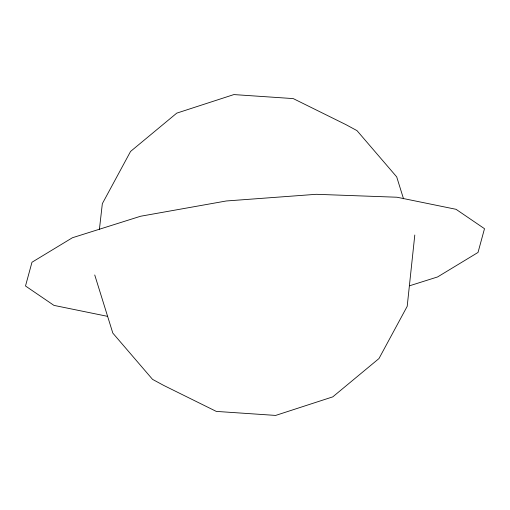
<?xml version="1.0" encoding="UTF-8"?>
<svg xmlns="http://www.w3.org/2000/svg" width="510" height="510" viewBox="0 0 510 510"><rect width="100%" height="100%" fill="white"/><g stroke="black" fill="none" stroke-linecap="round" stroke-linejoin="round"><path stroke-width="0.76" d="M99.393 229.487L102.338 203.668L130.56 151.445L176.753 113.137L233.873 94.579L293.237 98.596L345.805 124.574L356.994 130.63L396.703 176.881L403.518 198.779M414.796 235.021L407.197 306.331L378.975 358.555L332.781 396.863L275.661 415.42L216.297 411.404L163.729 385.426L152.541 379.37L112.831 333.119L94.739 274.979M409.543 285.791L437.593 276.943L478.023 252.444L484.5 228.697L456.042 209.304L396.971 197.23L316.289 194.304L226.281 200.978L140.639 216.234L72.407 237.749L31.977 262.248L25.5 285.995L53.958 305.388L107.591 316.353"/></g></svg>
